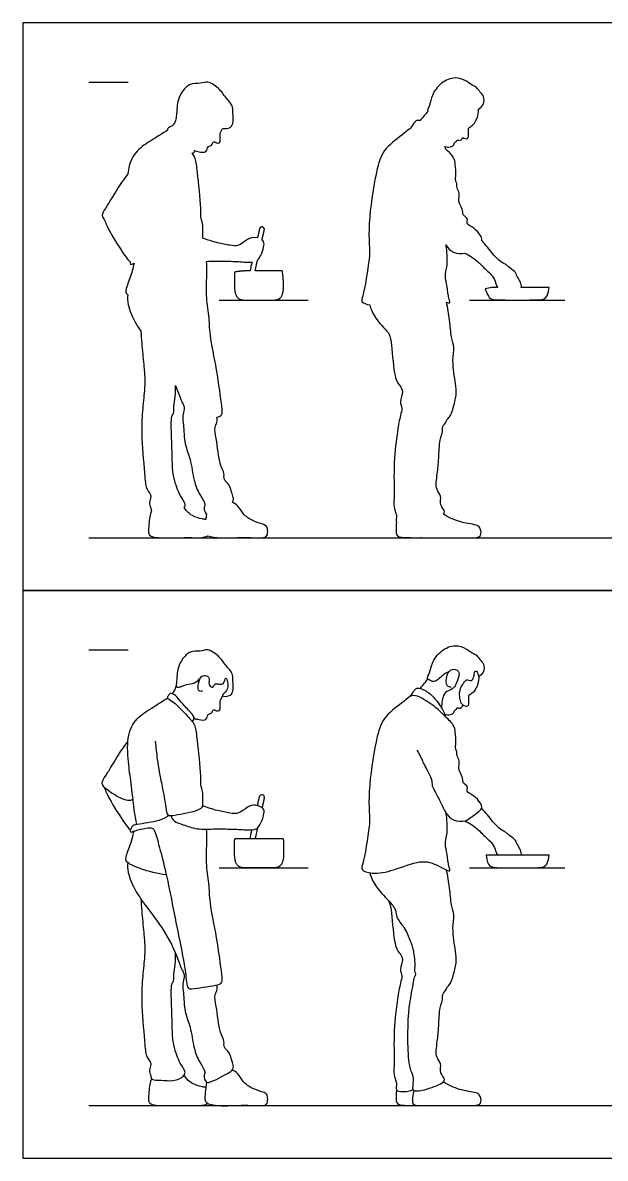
# Model space of a CAD drawing. Header units: millimetres. Extents: x 91.81 to 96.99, y 0.8 to 10.4.
# Drawn here: x 91.809 to 94.051, y 0.799 to 5.168 of the extents above; entities that cross this region are included whole.
import ezdxf

# ---------------------------------------------------------------- set-up
doc = ezdxf.new("R2010")
doc.units = ezdxf.units.MM
for name, color, linetype, true_color in [('AG-DETAIL-DIAGRAM', 7, 'Continuous', 0xccff66), ('AG-DIAGRAM', 7, 'Continuous', 0xfecc66), ('AG-GUIDE', 7, 'Continuous', 0xcccccc), ('AG-OUTLINE', 7, 'Continuous', 0x8000ff), ('AG-PEOPLE', 7, 'Continuous', 0x66ccff), ('X-VPRT', 6, 'Continuous', 0xff00ff)]:
    doc.layers.add(name, color=color, linetype=linetype, true_color=true_color)

msp = doc.modelspace()

# ---------------------------------------------------------------- linework, layer by layer
at = {"layer": 'AG-DETAIL-DIAGRAM'}
for p, q in [((92.5646, 4.1012), (92.9071, 4.1012)), ((93.5284, 4.1012), (93.895, 4.1012)), ((92.5646, 1.9168), (92.9071, 1.9168)), ((93.5284, 1.9168), (93.895, 1.9168))]:
    msp.add_line(p, q, dxfattribs=at)
at = {"layer": 'AG-DIAGRAM'}
for p, q in [((92.0631, 3.1868), (96.7367, 3.1868)), ((92.0631, 1.0024), (96.7367, 1.0024))]:
    msp.add_line(p, q, dxfattribs=at)
at = {"layer": 'AG-GUIDE'}
for points in [[(92.0631, 4.9394), (92.2155, 4.9394)], [(92.0631, 2.755), (92.2155, 2.755)]]:
    msp.add_lwpolyline(points, dxfattribs=at)
at = {"layer": 'AG-OUTLINE'}
msp.add_lwpolyline([(92.7034, 4.2139), (92.7126, 4.2548)], dxfattribs=at)
for points, degree, knots in [([(92.5796, 4.7626), (92.5824, 4.7609), (92.5987, 4.7598), (92.623, 4.7723), (92.6166, 4.8256), (92.619, 4.8485), (92.5899, 4.88), (92.5647, 4.9174), (92.5218, 4.9456), (92.4925, 4.9312), (92.446, 4.9402), (92.401, 4.8727), (92.4034, 4.8249), (92.3989, 4.8047), (92.4001, 4.8006)], 3, [3.75979, 3.75979, 3.75979, 3.75979, 3.941539, 4.231905, 4.633071, 4.908848, 5.266038, 5.665326, 6.052841, 6.362697, 6.730439, 7.217063, 7.634286, 7.84777, 7.84777, 7.84777, 7.84777]), ([(93.5637, 4.8354), (93.5699, 4.8411), (93.5849, 4.8504), (93.5862, 4.8846), (93.5669, 4.9029), (93.5564, 4.9204), (93.538, 4.9271), (93.5149, 4.9465), (93.4724, 4.9616), (93.4171, 4.9396), (93.3823, 4.89), (93.3774, 4.8537), (93.3656, 4.8326), (93.3677, 4.8268)], 3, [-4.727312, -4.727312, -4.727312, -4.727312, -4.434748, -4.11854, -3.878764, -3.600847, -3.352754, -3.036895, -2.656694, -2.219531, -1.775631, -1.412446, -1.128104, -1.128104, -1.128104, -1.128104]), ([(93.3677, 4.8268), (93.3638, 4.8217), (93.3558, 4.8117), (93.3442, 4.7981), (93.3383, 4.7914)], 3, [-0.5476188, -0.5476188, -0.5476188, -0.5476188, -0.2964794, 0, 0, 0, 0]), ([(93.5022, 4.7266), (93.5078, 4.7235), (93.5266, 4.7161), (93.5234, 4.7457), (93.5246, 4.7642), (93.5339, 4.7693), (93.5507, 4.7808), (93.5638, 4.8128), (93.5637, 4.8354)], 3, [-8.828269, -8.828269, -8.828269, -8.828269, -8.570951, -8.292811, -8.039106, -7.865661, -7.609086, -7.18911, -7.18911, -7.18911, -7.18911]), ([(92.3855, 4.7708), (92.3705, 4.7651), (92.3658, 4.759), (92.3657, 4.7554), (92.3665, 4.754)], 3, [-1.8135501, -1.8135501, -1.8135501, -1.8135501, -1.4622298, -1.2594653, -1.2594653, -1.2594653, -1.2594653]), ([(92.4001, 4.8006), (92.3986, 4.795), (92.3944, 4.784), (92.3887, 4.775), (92.3855, 4.7708)], 3, [-0.4675485, -0.4675485, -0.4675485, -0.4675485, -0.2276609, 0, 0, 0, 0]), ([(92.4697, 4.6764), (92.4756, 4.674), (92.4869, 4.6715), (92.5177, 4.6656), (92.5197, 4.6932), (92.5342, 4.6943), (92.5377, 4.7), (92.5438, 4.7136), (92.5549, 4.7035), (92.5709, 4.7053), (92.5671, 4.7296), (92.5711, 4.7504), (92.5766, 4.7589), (92.5796, 4.7626)], 3, [0, 0, 0, 0, 0.250653, 0.53824, 0.798716, 0.992509, 1.141402, 1.333005, 1.52818, 1.722568, 1.985711, 2.254075, 2.470534, 2.470534, 2.470534, 2.470534]), ([(93.3383, 4.7914), (93.3338, 4.7925), (93.3218, 4.7931), (93.3117, 4.7769), (93.3046, 4.7671), (93.3019, 4.7615)], 3, [-0.6432417, -0.6432417, -0.6432417, -0.6432417, -0.5055466, -0.2479609, 0, 0, 0, 0]), ([(92.3665, 4.754), (92.3478, 4.7431), (92.3118, 4.7193), (92.252, 4.6836), (92.2204, 4.6366), (92.2147, 4.5971), (92.2138, 4.5863)], 3, [-3.55696, -3.55696, -3.55696, -3.55696, -3.095353, -2.623443, -2.13243, -1.956346, -1.956346, -1.956346, -1.956346]), ([(93.3019, 4.7615), (93.294, 4.7578), (93.2721, 4.7366), (93.1982, 4.6856), (93.1694, 4.6071), (93.1413, 4.4238), (93.1411, 4.3289), (93.1474, 4.2644), (93.1202, 4.1201), (93.1093, 4.0934), (93.131, 4.0844), (93.1444, 4.0821)], 3, [9.614194, 9.614194, 9.614194, 9.614194, 9.910767, 10.449871, 10.979625, 11.760021, 12.312656, 12.788839, 13.478303, 13.752304, 14.050863, 14.050863, 14.050863, 14.050863]), ([(93.4333, 4.6918), (93.4396, 4.6896), (93.4561, 4.6889), (93.4696, 4.6966), (93.4696, 4.7074), (93.4791, 4.7107), (93.4804, 4.7189), (93.4885, 4.7137), (93.4964, 4.717), (93.5023, 4.7241), (93.5022, 4.7266)], 3, [3.340197, 3.340197, 3.340197, 3.340197, 3.567269, 3.793414, 3.963156, 4.133725, 4.270566, 4.420772, 4.589399, 4.775094, 4.775094, 4.775094, 4.775094]), ([(92.4612, 4.6663), (92.464, 4.6659), (92.4699, 4.6688), (92.4701, 4.6741), (92.4697, 4.6764)], 3, [-3.3675434, -3.3675434, -3.3675434, -3.3675434, -3.1995025, -3.0803366, -3.0803366, -3.0803366, -3.0803366]), ([(93.5748, 4.3303), (93.5777, 4.3372), (93.5705, 4.3515), (93.5465, 4.3799), (93.5133, 4.3925), (93.5254, 4.4161), (93.5025, 4.4254), (93.5027, 4.4399), (93.4992, 4.457), (93.4822, 4.484), (93.4935, 4.5115), (93.4784, 4.5321), (93.4814, 4.5499), (93.4728, 4.5592), (93.4782, 4.5841), (93.4737, 4.6222), (93.4707, 4.6507), (93.4482, 4.671), (93.4376, 4.6808)], 3, [3.883715, 3.883715, 3.883715, 3.883715, 4.141734, 4.45726, 4.767503, 5.009534, 5.260794, 5.464386, 5.703826, 6.01882, 6.316107, 6.592538, 6.824065, 7.009921, 7.28896, 7.646332, 7.957309, 8.299219, 8.299219, 8.299219, 8.299219]), ([(92.5021, 4.3395), (92.5033, 4.3431), (92.5018, 4.354), (92.5037, 4.3973), (92.4933, 4.4148), (92.497, 4.4576), (92.4813, 4.59), (92.4766, 4.6444), (92.4659, 4.6599), (92.4612, 4.6663)], 3, [3.279158, 3.279158, 3.279158, 3.279158, 3.481976, 3.857392, 4.107226, 4.471052, 5.142026, 5.566633, 5.846393, 5.846393, 5.846393, 5.846393]), ([(92.2138, 4.5863), (92.2063, 4.5766), (92.1916, 4.5578), (92.1502, 4.4911), (92.1296, 4.456), (92.1105, 4.4291), (92.1185, 4.4157), (92.1232, 4.4108)], 3, [-2.868049, -2.868049, -2.868049, -2.868049, -2.520557, -2.018173, -1.63653, -1.32042, -1.130529, -1.130529, -1.130529, -1.130529]), ([(92.1232, 4.4108), (92.1292, 4.3958), (92.1394, 4.3683), (92.2009, 4.2716), (92.2157, 4.2556), (92.2233, 4.2468)], 3, [0, 0, 0, 0, 0.397892, 0.99769, 1.336002, 1.336002, 1.336002, 1.336002]), ([(92.7126, 4.3402), (92.6936, 4.343), (92.6731, 4.3374), (92.6415, 4.3063), (92.6055, 4.3116), (92.5571, 4.3208), (92.5205, 4.3325), (92.5021, 4.3395)], 3, [4.269793, 4.269793, 4.269793, 4.269793, 4.603183, 4.983472, 5.328217, 5.746443, 6.202672, 6.202672, 6.202672, 6.202672]), ([(92.7126, 4.2548), (92.7152, 4.2571), (92.7201, 4.2647), (92.7297, 4.2815), (92.7384, 4.3103), (92.739, 4.3232), (92.7302, 4.3325)], 3, [3.045818, 3.045818, 3.045818, 3.045818, 3.203705, 3.490146, 3.830286, 4.087975, 4.087975, 4.087975, 4.087975]), ([(93.7272, 4.1493), (93.7323, 4.161), (93.7092, 4.193), (93.7059, 4.2111), (93.6777, 4.2284), (93.67, 4.2376), (93.6518, 4.2453), (93.6292, 4.2636), (93.5926, 4.3115), (93.5789, 4.326), (93.5748, 4.3303)], 3, [4.223811, 4.223811, 4.223811, 4.223811, 4.592222, 4.856691, 5.173785, 5.377382, 5.688543, 6.065452, 6.478748, 6.670448, 6.670448, 6.670448, 6.670448]), ([(93.4397, 4.0935), (93.4459, 4.0907), (93.4572, 4.0871), (93.4457, 4.1087), (93.4452, 4.1547), (93.4311, 4.1912), (93.4461, 4.2364), (93.4423, 4.2877), (93.438, 4.3132)], 3, [15.961646, 15.961646, 15.961646, 15.961646, 16.119181, 16.34568, 16.745839, 17.097518, 17.482459, 17.987462, 17.987462, 17.987462, 17.987462]), ([(93.438, 4.3132), (93.4453, 4.3019), (93.4635, 4.2805), (93.4985, 4.2786), (93.5109, 4.282)], 3, [2.4322486, 2.4322486, 2.4322486, 2.4322486, 2.7958092, 3.1707684, 3.1707684, 3.1707684, 3.1707684]), ([(93.5109, 4.282), (93.5287, 4.2727), (93.5558, 4.2558), (93.5896, 4.2192), (93.6141, 4.1986), (93.6286, 4.1737), (93.6312, 4.1569), (93.6372, 4.1493)], 3, [0, 0, 0, 0, 0.457808, 0.849871, 1.109343, 1.412406, 1.691349, 1.691349, 1.691349, 1.691349]), ([(92.2377, 4.2425), (92.2328, 4.2233), (92.2248, 4.1878), (92.2017, 4.1367), (92.2082, 4.1257), (92.2132, 4.1215)], 3, [-2.08565, -2.08565, -2.08565, -2.08565, -1.644473, -1.232574, -1.002066, -1.002066, -1.002066, -1.002066]), ([(92.2233, 4.2468), (92.2225, 4.2436), (92.2222, 4.2356), (92.2309, 4.2397), (92.2377, 4.2425)], 3, [1.3220261, 1.3220261, 1.3220261, 1.3220261, 1.4359932, 1.6453913, 1.6453913, 1.6453913, 1.6453913]), ([(92.5563, 3.6503), (92.5659, 3.6525), (92.5786, 3.6578), (92.5748, 3.6976), (92.5571, 3.8356), (92.5281, 3.9629), (92.5275, 4.0409), (92.5128, 4.1188), (92.5189, 4.2031), (92.5173, 4.2344), (92.5168, 4.2498)], 3, [6.231385, 6.231385, 6.231385, 6.231385, 6.477948, 6.802299, 7.4849, 8.153054, 8.650874, 9.161294, 9.683648, 10.073589, 10.073589, 10.073589, 10.073589]), ([(92.5168, 4.2498), (92.5288, 4.25), (92.5632, 4.2519), (92.6088, 4.2498), (92.6396, 4.2497), (92.6635, 4.2466), (92.6844, 4.247), (92.6916, 4.2478)], 3, [1.313441, 1.313441, 1.313441, 1.313441, 1.551322, 1.985511, 2.295799, 2.609585, 2.800525, 2.800525, 2.800525, 2.800525]), ([(92.684, 4.2139), (92.6568, 4.2139), (92.6244, 4.2087), (92.6244, 4.1817), (92.6244, 4.1546), (92.6244, 4.1012), (92.6591, 4.1012), (92.7187, 4.1012), (92.7784, 4.1012)], 2, [-1.351703, -1.351703, -1.351703, -1.146572, -1.146572, -0.969187, -0.969187, -0.680238, -0.680238, -0.288949, -0.288949, -0.288949]), ([(92.7784, 4.1012), (92.813, 4.1012), (92.813, 4.1546), (92.813, 4.1817), (92.8078, 4.2139), (92.7556, 4.2139), (92.7034, 4.2139)], 2, [-2.2511426, -2.2511426, -2.2511426, -1.9621939, -1.9621939, -1.7580172, -1.7580172, -1.4152634, -1.4152634, -1.4152634]), ([(92.2132, 4.1215), (92.2124, 4.1087), (92.2113, 4.0814), (92.2354, 4.0249), (92.2573, 3.9907), (92.2635, 3.9815)], 3, [0, 0, 0, 0, 0.354935, 0.867078, 1.056323, 1.056323, 1.056323, 1.056323]), ([(93.6372, 4.1493), (93.6222, 4.1493), (93.6071, 4.1493), (93.5891, 4.1448), (93.5953, 4.1244), (93.6046, 4.1073), (93.6226, 4.1012), (93.6597, 4.1012), (93.7134, 4.1012), (93.7672, 4.1012), (93.8042, 4.1012), (93.8222, 4.1073), (93.8315, 4.1244), (93.8348, 4.1493)], 3, [-1.144052, -1.144052, -1.144052, -1.144052, -0.971754, -0.971754, -0.971754, -0.82, -0.652938, -0.485877, -0.485877, -0.485877, -0.318816, -0.151754, 0, 0, 0, 0]), ([(93.1444, 4.0821), (93.1503, 4.0645), (93.1638, 4.0296), (93.2009, 3.9925), (93.2168, 3.9752)], 3, [0, 0, 0, 0, 0.4274016, 0.9205006, 0.9205006, 0.9205006, 0.9205006]), ([(93.428, 3.2773), (93.4311, 3.2801), (93.4365, 3.2894), (93.4111, 3.3122), (93.4229, 3.3482), (93.4003, 3.3708), (93.4, 3.3996), (93.4049, 3.4353), (93.4113, 3.4928), (93.4118, 3.5611), (93.4278, 3.5945), (93.4215, 3.6144), (93.4402, 3.6323), (93.4405, 3.6416), (93.4551, 3.6521), (93.4681, 3.6926), (93.4801, 3.7407), (93.4749, 3.7796), (93.46, 3.8676), (93.472, 3.9187), (93.4568, 3.9589), (93.4535, 4.0254), (93.4444, 4.0704), (93.4397, 4.0935)], 3, [7.488113, 7.488113, 7.488113, 7.488113, 7.632882, 7.947166, 8.280742, 8.58538, 8.882117, 9.223119, 9.664737, 10.14255, 10.47932, 10.724463, 10.998731, 11.163796, 11.387207, 11.760561, 12.161304, 12.524968, 13.062809, 13.475077, 13.837937, 14.302296, 14.784102, 14.784102, 14.784102, 14.784102]), ([(92.2635, 3.9815), (92.2648, 3.9658), (92.2673, 3.9347), (92.2744, 3.8526), (92.2801, 3.7982), (92.2781, 3.7504), (92.2684, 3.6709), (92.2648, 3.5791), (92.2793, 3.4191), (92.2829, 3.3742), (92.3087, 3.3462), (92.2922, 3.3229), (92.3025, 3.3038), (92.303, 3.293), (92.3048, 3.2899)], 3, [0, 0, 0, 0, 0.388275, 0.898117, 1.316637, 1.699929, 2.197108, 2.753515, 3.346747, 3.723365, 4.039319, 4.310233, 4.57349, 4.73961, 4.73961, 4.73961, 4.73961]), ([(93.2168, 3.9752), (93.2206, 3.9667), (93.2292, 3.9499), (93.2359, 3.8052), (93.2591, 3.773), (93.2766, 3.7488), (93.2574, 3.7103), (93.2716, 3.6838), (93.2607, 3.6554), (93.2511, 3.5909), (93.2347, 3.4778), (93.2401, 3.3455), (93.2354, 3.2972), (93.252, 3.2739), (93.2439, 3.2521), (93.2481, 3.2454)], 3, [0, 0, 0, 0, 0.303828, 0.732772, 1.097504, 1.393243, 1.74886, 2.047376, 2.347254, 2.801524, 3.4333, 4.099644, 4.485504, 4.777274, 5.067248, 5.067248, 5.067248, 5.067248]), ([(92.4308, 3.3031), (92.4342, 3.3081), (92.4345, 3.3188), (92.4268, 3.3315), (92.4079, 3.3591), (92.3874, 3.422), (92.3851, 3.468), (92.3821, 3.5764), (92.3786, 3.6541), (92.3917, 3.665), (92.3889, 3.6939), (92.3981, 3.7283), (92.3979, 3.7579), (92.397, 3.7724)], 3, [5.896604, 5.896604, 5.896604, 5.896604, 6.105261, 6.315897, 6.609296, 7.065398, 7.449696, 7.897632, 8.38154, 8.593273, 8.878759, 9.225721, 9.579074, 9.579074, 9.579074, 9.579074]), ([(92.397, 3.7724), (92.4084, 3.745), (92.4219, 3.7064), (92.4304, 3.6948), (92.4303, 3.674), (92.423, 3.6476), (92.4294, 3.6193), (92.4306, 3.5439), (92.4566, 3.4902), (92.4657, 3.4082), (92.4873, 3.3544), (92.5152, 3.3176), (92.5047, 3.2991), (92.5099, 3.2859), (92.5166, 3.2759)], 3, [2.304058, 2.304058, 2.304058, 2.304058, 2.736777, 2.967493, 3.224113, 3.527367, 3.846117, 4.348961, 4.817464, 5.346006, 5.78662, 6.165521, 6.416392, 6.664801, 6.664801, 6.664801, 6.664801]), ([(92.616, 3.3233), (92.6199, 3.3287), (92.6216, 3.343), (92.6113, 3.3609), (92.607, 3.3925), (92.5799, 3.4087), (92.5874, 3.4363), (92.5644, 3.4683), (92.5565, 3.5667), (92.5445, 3.6104), (92.559, 3.6286), (92.5576, 3.6435), (92.5563, 3.6503)], 3, [7.741417, 7.741417, 7.741417, 7.741417, 7.984428, 8.244688, 8.533272, 8.832373, 9.1052, 9.456725, 10.030542, 10.409227, 10.663285, 10.924231, 10.924231, 10.924231, 10.924231]), ([(92.5221, 3.1943), (92.5328, 3.1893), (92.5811, 3.1829), (92.6696, 3.1913), (92.7505, 3.1809), (92.7524, 3.2106), (92.7506, 3.2309), (92.7322, 3.2394), (92.693, 3.2504), (92.6556, 3.2764), (92.6393, 3.3102), (92.6235, 3.3193), (92.616, 3.3233)], 3, [0.917733, 0.917733, 0.917733, 0.917733, 1.315294, 1.893506, 2.371519, 2.631514, 2.879431, 3.119749, 3.486488, 3.873948, 4.217439, 4.506582, 4.506582, 4.506582, 4.506582]), ([(92.3048, 3.2899), (92.3026, 3.2845), (92.2971, 3.2746), (92.2931, 3.2155), (92.2931, 3.1995), (92.3086, 3.186), (92.3919, 3.1863), (92.4649, 3.1877), (92.4993, 3.1854), (92.518, 3.1923), (92.5221, 3.1943)], 3, [0, 0, 0, 0, 0.235615, 0.666509, 0.922113, 1.139527, 1.647496, 2.144525, 2.512783, 2.627445, 2.627445, 2.627445, 2.627445]), ([(92.5136, 3.2568), (92.5091, 3.2575), (92.4906, 3.2598), (92.4625, 3.2695), (92.4411, 3.2867), (92.4338, 3.2976), (92.4308, 3.3031)], 3, [3.583263, 3.583263, 3.583263, 3.583263, 3.705311, 4.057884, 4.347839, 4.592528, 4.592528, 4.592528, 4.592528]), ([(93.3384, 3.187), (93.3427, 3.1869), (93.3828, 3.1866), (93.5206, 3.1873), (93.5774, 3.1861), (93.5712, 3.2277), (93.5518, 3.2376), (93.4869, 3.2457), (93.4479, 3.2656), (93.428, 3.2773)], 3, [0.982668, 0.982668, 0.982668, 0.982668, 1.086714, 1.838013, 2.22786, 2.53369, 2.789053, 3.242922, 3.719121, 3.719121, 3.719121, 3.719121]), ([(93.2481, 3.2454), (93.2456, 3.236), (93.2455, 3.2171), (93.2463, 3.1878), (93.2908, 3.1874), (93.3192, 3.1866), (93.3384, 3.187)], 3, [0, 0, 0, 0, 0.310584, 0.584228, 0.940505, 1.304061, 1.304061, 1.304061, 1.304061])]:
    msp.add_open_spline(points, degree=degree, knots=knots, dxfattribs=at)
for points in [[(93.4376, 4.6808), (93.4364, 4.6845), (93.4349, 4.6882), (93.4333, 4.6918)], [(93.8348, 4.1493), (93.7989, 4.1493), (93.7631, 4.1493), (93.7272, 4.1493)], [(92.5166, 3.2759), (92.5153, 3.2696), (92.5144, 3.2632), (92.5136, 3.2568)]]:
    msp.add_open_spline(points, degree=3, dxfattribs=at)
for points, weights, knots in [([(92.7302, 4.3325), (92.7346, 4.3516), (92.7389, 4.3707), (92.741, 4.38), (92.7317, 4.3821), (92.7225, 4.3841), (92.7204, 4.3749), (92.7165, 4.3576), (92.7126, 4.3402)], [1, 1, 1, 0.707106781186, 1, 0.707106781187, 1, 1, 1], [-1.7570306, -1.7570306, -1.7570306, -1.6282814, -1.6282814, -1.5795242, -1.5795242, -1.530767, -1.530767, -1.4139603, -1.4139603, -1.4139603]), ([(92.6916, 4.2478), (92.6916, 4.2476), (92.6915, 4.2474), (92.6915, 4.247), (92.684, 4.2139)], [1, 1, 1, 0.999146352805, 0.99973541244], [-1.103042095, -1.103042095, -1.103042095, -1.10177334, -1.10177334, -1.099415172, -1.099415172, -1.099415172])]:
    msp.add_rational_spline(points, weights, degree=2, knots=knots, dxfattribs=at)
at = {"layer": 'AG-PEOPLE'}
msp.add_line((92.7126, 2.0704), (92.7034, 2.0295), dxfattribs=at)
for centre, radius, start, end in [((92.7297, 2.1884), 0.00946, 77.2373, 167.2373), ((92.7297, 2.1884), 0.00946, 347.2373, 77.2373), ((92.6296, 2.0243), 0.0052, 90, 180), ((92.8078, 2.0243), 0.0052, 0, 90)]:
    msp.add_arc(centre, radius, start, end, dxfattribs=at)
for points, knots in [([(92.5006, 2.5967), (92.4966, 2.5957), (92.4847, 2.5938), (92.483, 2.6192), (92.4912, 2.6493), (92.5057, 2.6584), (92.5283, 2.6535), (92.5255, 2.6331), (92.5261, 2.6176), (92.542, 2.6063), (92.5456, 2.6267), (92.5645, 2.6229), (92.5841, 2.6222), (92.5895, 2.6552), (92.6004, 2.6286), (92.599, 2.5988), (92.5688, 2.578), (92.5972, 2.5746), (92.623, 2.5879), (92.6166, 2.6412), (92.619, 2.6641), (92.5899, 2.6956), (92.5647, 2.733), (92.5218, 2.7612), (92.4925, 2.7468), (92.446, 2.7558), (92.401, 2.6883), (92.4035, 2.6384), (92.3964, 2.6101), (92.4197, 2.6126), (92.4384, 2.6238), (92.4722, 2.624), (92.4875, 2.6398), (92.4937, 2.648)], [0, 0, 0, 0, 0.201006, 0.463332, 0.784844, 1.009731, 1.253234, 1.491985, 1.722159, 1.925674, 2.135166, 2.367903, 2.609265, 2.868016, 3.09692, 3.42538, 3.706976, 3.941539, 4.231905, 4.633071, 4.908848, 5.266038, 5.665326, 6.052841, 6.362697, 6.730439, 7.217063, 7.634286, 7.895722, 8.125373, 8.400283, 8.723433, 9.041396, 9.041396, 9.041396, 9.041396]), ([(93.4474, 2.6691), (93.4442, 2.6683), (93.4369, 2.6683), (93.4057, 2.6383), (93.388, 2.6301), (93.3725, 2.6406), (93.3629, 2.6433), (93.3774, 2.6693), (93.3823, 2.7056), (93.4171, 2.7552), (93.4724, 2.7772), (93.5149, 2.7621), (93.538, 2.7427), (93.5564, 2.736), (93.5669, 2.7185), (93.5862, 2.7002), (93.5849, 2.666), (93.5699, 2.6567), (93.5637, 2.651)], [0, 0, 0, 0, 0.180671, 0.552003, 0.801358, 1.037365, 1.184535, 1.46442, 1.82191, 2.258851, 2.689159, 3.063399, 3.374306, 3.618508, 3.892069, 4.128085, 4.439335, 4.727312, 4.727312, 4.727312, 4.727312]), ([(93.4581, 2.6114), (93.453, 2.6122), (93.4381, 2.6123), (93.4378, 2.6604), (93.459, 2.6849), (93.4904, 2.6776), (93.4885, 2.6577), (93.4864, 2.6501), (93.4828, 2.6386), (93.4768, 2.6242), (93.4699, 2.6098), (93.4524, 2.5991), (93.4255, 2.5901), (93.4209, 2.5478), (93.4211, 2.5314)], [0, 0, 0, 0, 0.223264, 0.590385, 0.903676, 1.182487, 1.461665, 1.461665, 1.461665, 1.808751, 2.034263, 2.285303, 2.57459, 3.000272, 3.000272, 3.000272, 3.000272]), ([(93.4333, 2.5074), (93.4396, 2.5052), (93.4561, 2.5045), (93.4696, 2.5122), (93.4696, 2.523), (93.4791, 2.5263), (93.4804, 2.5345), (93.4885, 2.5293), (93.4964, 2.5326), (93.5047, 2.5426), (93.4969, 2.5473), (93.4925, 2.565), (93.488, 2.5905), (93.4959, 2.6138), (93.5069, 2.628), (93.5152, 2.6468), (93.5379, 2.6305), (93.5474, 2.6556), (93.5472, 2.6727), (93.5575, 2.6761), (93.5699, 2.6434), (93.5507, 2.5964), (93.5339, 2.5849), (93.5246, 2.5798), (93.5234, 2.5613), (93.5266, 2.5317), (93.5078, 2.5391), (93.5022, 2.5422)], [3.340197, 3.340197, 3.340197, 3.340197, 3.567269, 3.793414, 3.963156, 4.133725, 4.270566, 4.420772, 4.589399, 4.775094, 4.920689, 5.1584, 5.452347, 5.795511, 5.795511, 6.040124, 6.288285, 6.550252, 6.786236, 6.920553, 7.229046, 7.63879, 7.889114, 8.058333, 8.305857, 8.57722, 8.828269, 8.828269, 8.828269, 8.828269]), ([(93.3383, 2.607), (93.3442, 2.6137), (93.3558, 2.6273), (93.3638, 2.6373), (93.3677, 2.6424)], [0, 0, 0, 0, 0.2964794, 0.5476188, 0.5476188, 0.5476188, 0.5476188]), ([(92.4612, 2.4819), (92.4581, 2.4824), (92.4522, 2.4914), (92.4269, 2.5169), (92.389, 2.5576), (92.3657, 2.5676), (92.3657, 2.5744), (92.373, 2.584), (92.3811, 2.5913), (92.4054, 2.5732), (92.4246, 2.5457), (92.458, 2.513), (92.4691, 2.4971), (92.4706, 2.4884), (92.4612, 2.4819)], [0, 0, 0, 0, 0.202092, 0.568393, 1.030684, 1.313522, 1.445302, 1.652679, 1.829616, 2.134253, 2.501668, 2.912642, 3.177589, 3.367543, 3.367543, 3.367543, 3.367543]), ([(92.3855, 2.5864), (92.3887, 2.5906), (92.3944, 2.5996), (92.3986, 2.6106), (92.4001, 2.6162)], [0, 0, 0, 0, 0.2276609, 0.4675485, 0.4675485, 0.4675485, 0.4675485]), ([(92.4697, 2.492), (92.4756, 2.4896), (92.4869, 2.4871), (92.5177, 2.4812), (92.5197, 2.5088), (92.5342, 2.5099), (92.5377, 2.5156), (92.5438, 2.5292), (92.5549, 2.5191), (92.5709, 2.5209), (92.5671, 2.5452), (92.5711, 2.566), (92.5766, 2.5745), (92.5796, 2.5782)], [0, 0, 0, 0, 0.250653, 0.53824, 0.798716, 0.992509, 1.141402, 1.333005, 1.52818, 1.722568, 1.985711, 2.254075, 2.470534, 2.470534, 2.470534, 2.470534]), ([(93.3258, 2.3698), (93.3326, 2.3592), (93.3456, 2.3357), (93.3496, 2.3188), (93.3862, 2.2599), (93.3825, 2.2324), (93.3973, 2.2085), (93.4185, 2.1661), (93.4361, 2.1283), (93.4637, 2.0959), (93.5143, 2.0934), (93.5359, 2.1143), (93.5825, 2.143), (93.5708, 2.1668), (93.5465, 2.1955), (93.5133, 2.2081), (93.5254, 2.2317), (93.5025, 2.241), (93.5027, 2.2555), (93.4992, 2.2726), (93.4822, 2.2996), (93.4935, 2.3271), (93.4784, 2.3477), (93.4814, 2.3655), (93.4728, 2.3748), (93.4782, 2.3997), (93.4737, 2.4378), (93.4705, 2.468), (93.4295, 2.5024), (93.4025, 2.5336), (93.3399, 2.5747), (93.3046, 2.584), (93.2751, 2.5543), (93.1982, 2.5012), (93.1694, 2.4227), (93.1413, 2.2394), (93.1411, 2.1445), (93.1474, 2.08), (93.1202, 1.9357), (93.1087, 1.9076), (93.1591, 1.8901), (93.238, 1.9065), (93.3369, 1.9465), (93.3921, 1.9361), (93.4614, 1.8949), (93.4457, 1.9243), (93.4452, 1.9703), (93.4311, 2.0068), (93.4461, 2.052), (93.4423, 2.1033), (93.438, 2.1288)], [0, 0, 0, 0, 0.352407, 0.607354, 1.072521, 1.370755, 1.662004, 2.057632, 2.432249, 2.795809, 3.177176, 3.497304, 3.874556, 4.141734, 4.45726, 4.767503, 5.009534, 5.260794, 5.464386, 5.703826, 6.01882, 6.316107, 6.592538, 6.824065, 7.009921, 7.28896, 7.646332, 7.957309, 8.359104, 8.74424, 9.235887, 9.558685, 9.910767, 10.449871, 10.979625, 11.760021, 12.312656, 12.788839, 13.478303, 13.752304, 14.11623, 14.644422, 15.227071, 15.678929, 16.119181, 16.34568, 16.745839, 17.097518, 17.482459, 17.987462, 17.987462, 17.987462, 17.987462]), ([(93.3019, 2.5771), (93.3046, 2.5827), (93.3117, 2.5925), (93.3248, 2.6135), (93.3614, 2.5992), (93.3983, 2.5692), (93.4285, 2.5224), (93.4376, 2.4964)], [0, 0, 0, 0, 0.247961, 0.505547, 0.83133, 1.23371, 1.754246, 1.754246, 1.754246, 1.754246]), ([(92.2483, 2.0835), (92.2447, 2.1023), (92.2375, 2.1394), (92.2266, 2.245), (92.2145, 2.321), (92.2087, 2.4349), (92.252, 2.4992), (92.3118, 2.5349), (92.3478, 2.5587), (92.3665, 2.5696)], [0, 0, 0, 0, 0.433734, 1.013229, 1.534715, 2.13243, 2.623443, 3.095353, 3.55696, 3.55696, 3.55696, 3.55696]), ([(92.3193, 2.4036), (92.3211, 2.3806), (92.3263, 2.3351), (92.3343, 2.2853), (92.346, 2.2303), (92.3601, 2.1527), (92.3642, 2.1146), (92.3966, 2.1204), (92.4836, 2.1342), (92.5042, 2.1532), (92.5017, 2.1688), (92.5037, 2.2129), (92.4933, 2.2304), (92.497, 2.2732), (92.4813, 2.4056), (92.4766, 2.46), (92.4659, 2.4755), (92.4612, 2.4819)], [0, 0, 0, 0, 0.47612, 0.87923, 1.313464, 1.83175, 2.144933, 2.439838, 2.986321, 3.263276, 3.481976, 3.857392, 4.107226, 4.471052, 5.142026, 5.566633, 5.846393, 5.846393, 5.846393, 5.846393]), ([(92.2334, 2.1805), (92.2292, 2.178), (92.219, 2.1729), (92.189, 2.1811), (92.1366, 2.2123), (92.1074, 2.2403), (92.1296, 2.2716), (92.1502, 2.3067), (92.1916, 2.3734), (92.2063, 2.3922), (92.2138, 2.4019)], [0, 0, 0, 0, 0.218359, 0.528209, 0.98642, 1.32042, 1.63653, 2.018173, 2.520557, 2.868049, 2.868049, 2.868049, 2.868049]), ([(92.1232, 2.2264), (92.1292, 2.2114), (92.1394, 2.1839), (92.2009, 2.0872), (92.2157, 2.0712), (92.2233, 2.0624)], [0, 0, 0, 0, 0.397892, 0.99769, 1.336002, 1.336002, 1.336002, 1.336002]), ([(92.3789, 2.1177), (92.3819, 2.1097), (92.391, 2.0921), (92.4291, 2.0833), (92.4802, 2.0618), (92.5515, 2.0681), (92.6088, 2.0654), (92.6396, 2.0653), (92.6683, 2.0616), (92.7091, 2.0636), (92.719, 2.0784), (92.7297, 2.0971), (92.7384, 2.1259), (92.7393, 2.1464), (92.7034, 2.1612), (92.6731, 2.153), (92.6415, 2.1219), (92.6055, 2.1272), (92.5571, 2.1364), (92.5205, 2.1481), (92.5021, 2.1551)], [0, 0, 0, 0, 0.290943, 0.636988, 1.063357, 1.551322, 1.985511, 2.295799, 2.609585, 2.964389, 3.192231, 3.457857, 3.773279, 4.012242, 4.342076, 4.662998, 5.029066, 5.360919, 5.763504, 6.202672, 6.202672, 6.202672, 6.202672]), ([(93.7272, 1.9649), (93.7323, 1.9766), (93.7092, 2.0086), (93.7059, 2.0267), (93.6777, 2.044), (93.67, 2.0532), (93.6518, 2.0609), (93.6292, 2.0792), (93.5926, 2.1271), (93.5789, 2.1416), (93.5748, 2.1459)], [4.223811, 4.223811, 4.223811, 4.223811, 4.592222, 4.856691, 5.173785, 5.377382, 5.688543, 6.065452, 6.478748, 6.670448, 6.670448, 6.670448, 6.670448]), ([(92.3719, 2.1183), (92.36, 2.1108), (92.338, 2.0953), (92.2503, 2.0843), (92.2281, 2.0801), (92.2179, 2.0478), (92.2442, 2.0629), (92.2819, 2.0678), (92.3162, 2.0761), (92.3321, 2.004), (92.3569, 1.9238), (92.4085, 1.6543), (92.4358, 1.5274), (92.4409, 1.4509), (92.4614, 1.4511), (92.5506, 1.4632), (92.5788, 1.4721), (92.5748, 1.5132), (92.5571, 1.6512), (92.5281, 1.7785), (92.5275, 1.8565), (92.5128, 1.9344), (92.5189, 2.0187), (92.5173, 2.05), (92.5168, 2.0654)], [0, 0, 0, 0, 0.372914, 0.902445, 1.177318, 1.435993, 1.683697, 2.056707, 2.352332, 2.789001, 3.340718, 4.285841, 4.975172, 5.41961, 5.640641, 6.188973, 6.477948, 6.802299, 7.4849, 8.153054, 8.650874, 9.161294, 9.683648, 10.073589, 10.073589, 10.073589, 10.073589]), ([(93.5109, 2.0976), (93.5287, 2.0883), (93.5558, 2.0714), (93.5896, 2.0348), (93.6141, 2.0142), (93.6286, 1.9893), (93.6312, 1.9725), (93.6372, 1.9649)], [0, 0, 0, 0, 0.457808, 0.849871, 1.109343, 1.412406, 1.691349, 1.691349, 1.691349, 1.691349]), ([(92.3616, 1.8901), (92.3281, 1.8933), (92.2667, 1.9096), (92.2124, 1.9339), (92.2017, 1.9523), (92.2248, 2.0034), (92.2328, 2.0389), (92.2377, 2.0581)], [0, 0, 0, 0, 0.57559, 1.002066, 1.232574, 1.644473, 2.08565, 2.08565, 2.08565, 2.08565]), ([(92.2132, 1.9371), (92.2124, 1.9243), (92.2113, 1.897), (92.2445, 1.8191), (92.3084, 1.7373), (92.3842, 1.633), (92.4202, 1.5243), (92.4304, 1.5104), (92.4303, 1.4896), (92.423, 1.4632), (92.4294, 1.4349), (92.4306, 1.3595), (92.4566, 1.3058), (92.4657, 1.2238), (92.4873, 1.17), (92.5152, 1.1332), (92.5047, 1.1147), (92.5117, 1.0969), (92.5179, 1.0868), (92.558, 1.1029), (92.5874, 1.1223), (92.6186, 1.1347), (92.6217, 1.1583), (92.6113, 1.1765), (92.607, 1.2081), (92.5799, 1.2243), (92.5874, 1.2519), (92.5644, 1.2839), (92.5565, 1.3823), (92.5445, 1.426), (92.559, 1.4442), (92.5576, 1.4591), (92.5563, 1.4659)], [0, 0, 0, 0, 0.354935, 0.867078, 1.456441, 2.128545, 2.723382, 2.946956, 3.195632, 3.489499, 3.798382, 4.285659, 4.739659, 5.25184, 5.678814, 6.045986, 6.289091, 6.52981, 6.698781, 7.052836, 7.414509, 7.730261, 7.984428, 8.244688, 8.533272, 8.832373, 9.1052, 9.456725, 10.030542, 10.409227, 10.663285, 10.924231, 10.924231, 10.924231, 10.924231]), ([(93.8348, 1.9649), (93.8315, 1.94), (93.8222, 1.9229), (93.8042, 1.9168), (93.7672, 1.9168), (93.7134, 1.9168), (93.6597, 1.9168), (93.6226, 1.9168), (93.6046, 1.9229), (93.5953, 1.94), (93.5921, 1.9649), (93.6325, 1.9649), (93.673, 1.9649), (93.7134, 1.9649), (93.7539, 1.9649), (93.7943, 1.9649), (93.8348, 1.9649)], [0, 0, 0, 0, 0.150734, 0.316671, 0.482609, 0.482609, 0.482609, 0.648547, 0.814485, 0.986494, 0.986494, 0.986494, 1.389354, 1.389354, 1.389354, 1.792213, 1.792213, 1.792213, 1.792213]), ([(93.1444, 1.8977), (93.1503, 1.8801), (93.1639, 1.8451), (93.2167, 1.7922), (93.2473, 1.7558), (93.2445, 1.7243), (93.2803, 1.688), (93.3005, 1.6348), (93.3159, 1.5948), (93.3192, 1.5321), (93.3146, 1.518), (93.3233, 1.507), (93.3136, 1.4952), (93.3107, 1.4621), (93.2866, 1.3624), (93.2896, 1.1471), (93.3137, 1.1199), (93.3097, 1.078), (93.3088, 1.0565), (93.3494, 1.0591), (93.4146, 1.0817), (93.4406, 1.1013), (93.4111, 1.1278), (93.4229, 1.1638), (93.4003, 1.1864), (93.4, 1.2152), (93.4049, 1.2509), (93.4113, 1.3084), (93.4118, 1.3767), (93.4278, 1.4101), (93.4215, 1.43), (93.4402, 1.4479), (93.4405, 1.4572), (93.4551, 1.4677), (93.4681, 1.5082), (93.4801, 1.5563), (93.4749, 1.5952), (93.46, 1.6832), (93.472, 1.7343), (93.4568, 1.7745), (93.4535, 1.841), (93.4444, 1.886), (93.4397, 1.9091)], [0, 0, 0, 0, 0.427402, 0.923992, 1.308998, 1.609269, 2.007402, 2.436852, 2.826991, 3.272006, 3.484689, 3.672823, 3.87371, 4.179079, 4.779099, 5.611893, 5.947981, 6.304991, 6.532801, 6.862849, 7.358183, 7.632882, 7.947166, 8.280742, 8.58538, 8.882117, 9.223119, 9.664737, 10.14255, 10.47932, 10.724463, 10.998731, 11.163796, 11.387207, 11.760561, 12.161304, 12.524968, 13.062809, 13.475077, 13.837937, 14.302296, 14.784102, 14.784102, 14.784102, 14.784102]), ([(92.2635, 1.7971), (92.2648, 1.7814), (92.2673, 1.7503), (92.2744, 1.6682), (92.2801, 1.6138), (92.2781, 1.566), (92.2684, 1.4865), (92.2648, 1.3947), (92.2793, 1.2347), (92.2829, 1.1898), (92.3087, 1.1618), (92.2922, 1.1385), (92.3033, 1.118), (92.303, 1.0976), (92.3458, 1.1015), (92.3851, 1.0936), (92.4336, 1.1126), (92.4347, 1.134), (92.4268, 1.1471), (92.4079, 1.1747), (92.3874, 1.2376), (92.3851, 1.2836), (92.3821, 1.392), (92.3786, 1.4697), (92.3917, 1.4806), (92.3889, 1.5095), (92.3984, 1.5451), (92.3978, 1.5764), (92.3967, 1.5921)], [0, 0, 0, 0, 0.388275, 0.898117, 1.316637, 1.699929, 2.197108, 2.753515, 3.346747, 3.723365, 4.039319, 4.310233, 4.57349, 4.791947, 5.127423, 5.490715, 5.873942, 6.105261, 6.315897, 6.609296, 7.065398, 7.449696, 7.897632, 8.38154, 8.593273, 8.878759, 9.225721, 9.612632, 9.612632, 9.612632, 9.612632]), ([(93.2168, 1.7908), (93.2206, 1.7823), (93.2292, 1.7655), (93.2359, 1.6208), (93.2591, 1.5886), (93.2766, 1.5644), (93.2574, 1.5259), (93.2716, 1.4994), (93.2607, 1.471), (93.2511, 1.4065), (93.2347, 1.2934), (93.2401, 1.1611), (93.2354, 1.1128), (93.252, 1.0895), (93.2401, 1.0573), (93.272, 1.0555), (93.2899, 1.0556), (93.3119, 1.062)], [0, 0, 0, 0, 0.302646, 0.729923, 1.093237, 1.387826, 1.742061, 2.039416, 2.338128, 2.790632, 3.419952, 4.083705, 4.468064, 4.7587, 5.047547, 5.32535, 5.636114, 5.636114, 5.636114, 5.636114]), ([(92.5166, 1.0915), (92.514, 1.0787), (92.5116, 1.0539), (92.5092, 1.0231), (92.5193, 1.0067), (92.5795, 0.9983), (92.6696, 1.0069), (92.7505, 0.9965), (92.7524, 1.0262), (92.7506, 1.0465), (92.7322, 1.055), (92.693, 1.066), (92.6556, 1.092), (92.6393, 1.1258), (92.6235, 1.1349), (92.616, 1.1389)], [0, 0, 0, 0, 0.35868, 0.669218, 0.891728, 1.315294, 1.893506, 2.371519, 2.631514, 2.879431, 3.119749, 3.486488, 3.873948, 4.217439, 4.506582, 4.506582, 4.506582, 4.506582]), ([(92.3048, 1.1055), (92.3026, 1.1001), (92.2971, 1.0902), (92.2931, 1.0311), (92.2931, 1.0151), (92.3086, 1.0016), (92.3919, 1.0019), (92.4649, 1.0033), (92.4993, 1.001), (92.518, 1.0079), (92.5221, 1.0099)], [0, 0, 0, 0, 0.235615, 0.666509, 0.922113, 1.139527, 1.647496, 2.144525, 2.512783, 2.627445, 2.627445, 2.627445, 2.627445]), ([(92.5136, 1.0724), (92.5091, 1.0731), (92.4906, 1.0754), (92.4625, 1.0851), (92.4411, 1.1023), (92.4338, 1.1132), (92.4308, 1.1187)], [3.583263, 3.583263, 3.583263, 3.583263, 3.705311, 4.057884, 4.347839, 4.592528, 4.592528, 4.592528, 4.592528]), ([(93.3148, 1.06), (93.3128, 1.0535), (93.3102, 1.0419), (93.3074, 1.0089), (93.3195, 1.0029), (93.3566, 1.002), (93.5206, 1.0029), (93.5774, 1.0017), (93.5712, 1.0433), (93.5518, 1.0532), (93.4869, 1.0613), (93.4479, 1.0812), (93.428, 1.0929)], [0, 0, 0, 0, 0.256671, 0.570828, 0.74615, 1.086714, 1.838013, 2.22786, 2.53369, 2.789053, 3.242922, 3.719121, 3.719121, 3.719121, 3.719121]), ([(93.2481, 1.061), (93.2456, 1.0516), (93.2455, 1.0327), (93.2463, 1.0034), (93.2908, 1.003), (93.3192, 1.0022), (93.3384, 1.0026)], [0, 0, 0, 0, 0.310584, 0.584228, 0.940505, 1.304061, 1.304061, 1.304061, 1.304061])]:
    msp.add_open_spline(points, degree=3, knots=knots, dxfattribs=at)
for points in [[(92.7126, 2.1558), (92.7165, 2.1732), (92.7204, 2.1905)], [(92.7389, 2.1863), (92.7346, 2.1672), (92.7302, 2.1481)], [(92.6244, 1.9702), (92.6244, 1.9973), (92.6244, 2.0243)], [(92.6296, 2.0295), (92.7187, 2.0295), (92.8078, 2.0295)], [(92.813, 2.0243), (92.813, 1.9973), (92.813, 1.9702)], [(92.6591, 1.9168), (92.6244, 1.9168), (92.6244, 1.9702)], [(92.813, 1.9702), (92.813, 1.9168), (92.7784, 1.9168)], [(92.7784, 1.9168), (92.7187, 1.9168), (92.6591, 1.9168)]]:
    msp.add_open_spline(points, degree=2, dxfattribs=at)
msp.add_rational_spline([(92.684, 2.0295), (92.6915, 2.0626), (92.6915, 2.063), (92.6916, 2.0632), (92.6916, 2.0634)], [0.99973541244, 0.999146352805, 1, 1, 1], degree=2, knots=[1.099415172, 1.099415172, 1.099415172, 1.10177334, 1.10177334, 1.103042095, 1.103042095, 1.103042095], dxfattribs=at)
at = {"layer": 'X-VPRT'}
for points in [[(91.8091, 5.168), (91.8091, 2.9836), (96.9907, 2.9836), (96.9907, 5.168)], [(91.8091, 2.9836), (91.8091, 0.7992), (96.9907, 0.7992), (96.9907, 2.9836)]]:
    msp.add_lwpolyline(points, close=True, dxfattribs=at)

doc.saveas('drawing.dxf')
